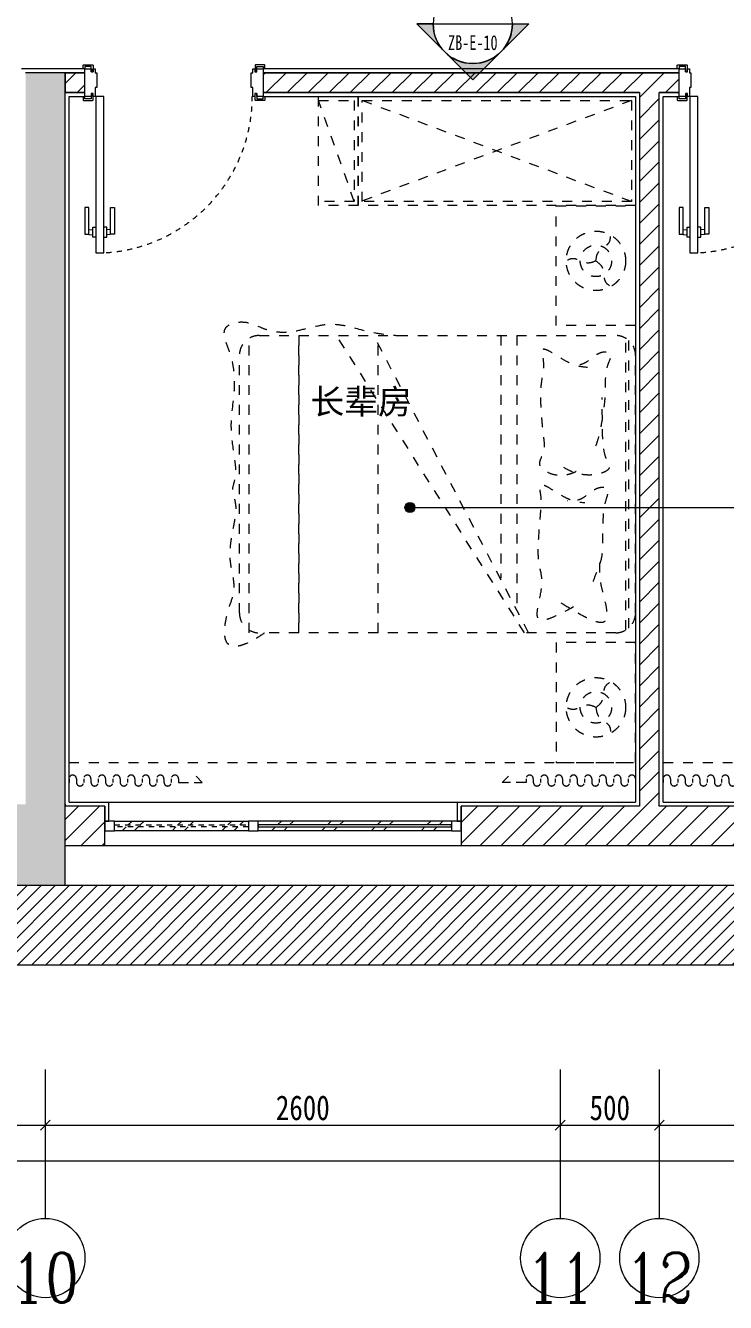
# Model space of a CAD drawing. Header units: millimetres. Extents: x 2160 to 29548, y 1196 to 18324.
# Drawn here: x 19934 to 23468, y 1196 to 7638 of the extents above; entities that cross this region are included whole.
import ezdxf

# ---------------------------------------------------------------- set-up
doc = ezdxf.new("R2010")
doc.units = ezdxf.units.MM
doc.linetypes.add('JZ-I-活动家具', pattern=[100, 50, -50])
doc.linetypes.add('JZ-I-虚线', pattern=[52.92, 26.46, -26.46])
for name, color, linetype, lineweight, true_color in [('A-ANNO-DIMS-1', 7, 'Continuous', 13, 0x008000), ('A-DETL-3', 7, 'Continuous', 18, 0x848400), ('A-DETL-GENF-4', 7, 'Continuous', 5, 0x1e1e1e), ('A-DETL-GENF-5', 9, 'Continuous', 5, 0x808080), ('A-DETL-GENF-6', 9, 'JZ-I-活动家具', 5, 0x808080), ('A-DOOR', 30, 'Continuous', 9, 0xff7f00), ('A-DOOR-2', 9, 'JZ-I-虚线', 5, 0x808080), ('A-DOOR-FRAM', 30, 'Continuous', 9, 0xff7f00), ('A-GENM-2', 7, 'Continuous', 9, 0xff8080), ('A-GLAZ', 4, 'Continuous', 18, 0x00ffff), ('A-GLAZ-1', 4, 'JZ-I-虚线', 9, 0x00ffff), ('A-GLAZ-CURT', 7, 'Continuous', 9, 0x00c8c8), ('A-GLAZ-CWMG', 7, 'Continuous', 9, 0x00c8c8), ('A-新建墙体', 7, 'Continuous', 18, 0x848400), ('A-新建墙体-1', 9, 'Continuous', 18, 0x808080), ('A-新建墙体-2', 9, 'Continuous', 5, 0x808080), ('A-新建墙体-3', 7, 'Continuous', 9, 0xff8080), ('G-ANNO-SYMB-1', 7, 'Continuous', 5, 0x008000), ('G-ANNO-SYMB-2', 7, 'Continuous', 5, 0xc0c0c0), ('G-ANNO-TEXT-1', 7, 'Continuous', 5, 0x008000), ('S-GRID-1', 7, 'Continuous', 13, 0xc0c0c0), ('S-GRID-IDEN', 7, 'Continuous', 5, 0xc0c0c0), ('S-GRID-IDEN-1', 7, 'Continuous', 5, 0x008000)]:
    doc.layers.add(name, color=color, linetype=linetype, lineweight=lineweight, true_color=true_color)
doc.layers.add('A-GLAZ-CWMG-1', color=7, linetype='Continuous', lineweight=5)
doc.styles.add('Complex', font='complex_.ttf', dxfattribs={"width": 0.8, "height": 250})
doc.styles.add('华文细黑', font='', dxfattribs={"width": 0.7, "height": 75})
doc.styles.add('宋体', font='', dxfattribs={"width": 0.8, "height": 125})
doc.styles.add('宋体_1', font='', dxfattribs={"height": 125})
doc.styles.get('华文细黑').set_extended_font_data('STXihei')
doc.styles.get('宋体').set_extended_font_data('SimSun')
doc.styles.get('宋体_1').set_extended_font_data('SimSun')
doc.dimstyles.new('轴网尺寸标注', dxfattribs={"dimscale": 304.8, "dimtxt": 157.261586, "dimasz": 0.164042, "dimexe": 0.164042, "dimexo": 0.0625, "dimgap": 0.082021, "dimtad": 1, "dimdec": 0, "dimzin": 0, "dimdsep": 46, "dimtxsty": '宋体', "dimblk1": 'OBLIQUE', "dimblk2": 'OBLIQUE', "dimsah": 1, "dimcen": 0.09, "dimdle": 0.164042, "dimazin": 0, "dimtfac": 1, "dimtdec": 4, "dimtix": 1, "dimtmove": 0, "dimatfit": 3, "dimfxl": 0.984252, "dimfxlon": 1, "dimtvp": 1, "dimtolj": 1, "dimtzin": 0, "dimlwd": 13, "dimlwe": 13, "dimarcsym": 2})
pattern_1 = [(45, (11833.81, 0), (-53.033, 53.033), [])]
pattern_2 = [(45, (0, 0), (-125.7236, 125.7236), []), (45, (0, 190.5), (-125.7236, 125.7236), [])]

# ---------------------------------------------------------------- blocks, each defined once
blk = doc.blocks.new('系统嵌板 - JZ-A-窗-14101761-02平面布置及立面索引')
at = {"layer": 'A-GLAZ-CURT'}
for p, q in [((487.5, 5), (-487.5, 5)), ((-487.5, 5), (-487.5, -5)), ((487.5, -5), (487.5, 5)), ((-487.5, -5), (487.5, -5))]:
    blk.add_line(p, q, dxfattribs=at)
blk = doc.blocks.new('窗嵌板_单扇平开无框铝窗 - 窗嵌板_单扇平开无框铝窗-14118589-02平面布置及立面索引')
at = {"layer": 'A-GLAZ-1'}
for p, q in [((-337.5, -5), (-337.5, 5)), ((-337.5, 5), (337.5, 5)), ((337.5, 5), (337.5, -5)), ((337.5, -5), (-337.5, -5))]:
    blk.add_line(p, q, dxfattribs=at)
blk = doc.blocks.new('矩形竖梃 - 矩形竖梃-14101746-02平面布置及立面索引')
at = {"layer": 'A-GLAZ-CWMG'}
for p, q in [((0, 25), (-50, 25)), ((-50, 25), (-50, 5)), ((0, -25), (0, 25)), ((-50, -5), (-50, -25)), ((-50, -25), (0, -25))]:
    blk.add_line(p, q, dxfattribs=at)
blk = doc.blocks.new('矩形竖梃 - 矩形竖梃-V9-02平面布置及立面索引')
at = {"layer": 'A-GLAZ-CWMG-1'}
h = blk.add_hatch(dxfattribs=at)
h.set_pattern_fill('FP_3', color=256, style=0, pattern_type=2)
h.set_pattern_definition(pattern_2)
h.paths.add_polyline_path([(8550.1, 3575), (9225.1, 3575), (9225.1, 3595), (8550.1, 3595)], flags=0)
h.paths.add_polyline_path([(9225.1, 3605), (9225.1, 3625), (8550.1, 3625), (8550.1, 3605)], flags=0)
at = {"layer": 'A-GLAZ-CWMG'}
for p, q in [((8550.1, 3625), (9225.1, 3625)), ((9225.1, 3575), (8550.1, 3575))]:
    blk.add_line(p, q, dxfattribs=at)
blk = doc.blocks.new('矩形竖梃 - 矩形竖梃-V10-02平面布置及立面索引')
at = {"layer": 'A-GLAZ-CWMG-1'}
h = blk.add_hatch(dxfattribs=at)
h.set_pattern_fill('FP_3', color=256, style=0, pattern_type=2)
h.set_pattern_definition(pattern_2)
h.paths.add_polyline_path([(9275.1, 3575), (10250.1, 3575), (10250.1, 3595), (9275.1, 3595)], flags=0)
h.paths.add_polyline_path([(10250.1, 3605), (10250.1, 3625), (9275.1, 3625), (9275.1, 3605)], flags=0)
at = {"layer": 'A-GLAZ-CWMG'}
for p, q in [((10250.1, 3625), (9275.1, 3625)), ((10250.1, 3575), (9275.1, 3575))]:
    blk.add_line(p, q, dxfattribs=at)
blk = doc.blocks.new('矩形竖梃 - 矩形竖梃-14101748-02平面布置及立面索引')
at = {"layer": 'A-GLAZ-CWMG'}
for p, q in [((-50, 25), (0, 25)), ((-50, -25), (-50, 25)), ((0, 25), (0, -25)), ((0, -25), (-50, -25))]:
    blk.add_line(p, q, dxfattribs=at)
blk = doc.blocks.new('矩形竖梃 - 矩形竖梃-V8-02平面布置及立面索引')
at = {"layer": 'A-GLAZ-CWMG'}
for p, q in [((-25, 25), (25, 25)), ((-25, 5), (-25, 25)), ((25, 25), (25, -25)), ((-25, -25), (-25, -5)), ((25, -25), (-25, -25))]:
    blk.add_line(p, q, dxfattribs=at)
blk = doc.blocks.new('I-W-门套 - 标准-14624187-02平面布置及立面索引')
at = {"layer": 'A-DOOR'}
for p, q in [((-430.6, 18), (-428.6, 20)), ((-430.6, 0), (-430.6, 18)), ((-428.6, 20), (-382.6, 20)), ((-421.6, 11), (-421.6, 0)), ((-389.6, 11), (-421.6, 11)), ((-389.6, -15), (-389.6, 11)), ((-382.6, 20), (-380.6, 18)), ((-380.6, 18), (-380.6, -15)), ((-380.6, -15), (-389.6, -15))]:
    blk.add_line(p, q, dxfattribs=at)
blk = doc.blocks.new('I-W-门套 - 标准-14156091-02平面布置及立面索引')
at = {"layer": 'A-DOOR'}
for p, q in [((-430.6, 18), (-428.6, 20)), ((-430.6, 0), (-430.6, 18)), ((-428.6, 20), (-382.6, 20)), ((-421.6, 11), (-421.6, 0)), ((-389.6, 11), (-421.6, 11)), ((-389.6, -15), (-389.6, 11)), ((-382.6, 20), (-380.6, 18)), ((-380.6, 18), (-380.6, -15)), ((-380.6, -15), (-389.6, -15))]:
    blk.add_line(p, q, dxfattribs=at)
blk = doc.blocks.new('I-W-门套 - 标准-14624188-02平面布置及立面索引')
at = {"layer": 'A-DOOR'}
for p, q in [((-430.6, 0), (-430.6, -18)), ((-421.6, -11), (-421.6, 0)), ((-380.6, 15), (-389.6, 15)), ((-389.6, 15), (-389.6, -11)), ((-380.6, -18), (-380.6, 15)), ((-430.6, -18), (-428.6, -20)), ((-428.6, -20), (-382.6, -20)), ((-389.6, -11), (-421.6, -11)), ((-382.6, -20), (-380.6, -18))]:
    blk.add_line(p, q, dxfattribs=at)
blk = doc.blocks.new('I-W-门套 - 标准-14156092-02平面布置及立面索引')
at = {"layer": 'A-DOOR'}
for p, q in [((-430.6, 0), (-430.6, -18)), ((-421.6, -11), (-421.6, 0)), ((-380.6, 15), (-389.6, 15)), ((-389.6, 15), (-389.6, -11)), ((-380.6, -18), (-380.6, 15)), ((-430.6, -18), (-428.6, -20)), ((-428.6, -20), (-382.6, -20)), ((-389.6, -11), (-421.6, -11)), ((-382.6, -20), (-380.6, -18))]:
    blk.add_line(p, q, dxfattribs=at)
blk = doc.blocks.new('I-X-通用门板平面二维详图 - 标准-14156865-02平面布置及立面索引')
at = {"layer": 'A-DOOR'}
for p, q in [((395, 790), (355, 790)), ((355, 790), (355, 1)), ((395, 1), (395, 790)), ((355, 710), (340.1, 710)), ((340.1, 710), (340.1, 660)), ((395, 710), (409.9, 710)), ((409.9, 710), (409.9, 660)), ((300, 695.4), (320.1, 695.4)), ((300, 560.9), (300, 695.4)), ((320.1, 697.4), (340.1, 698.8)), ((320.1, 695.4), (320.1, 697.4)), ((320.1, 695.4), (320.1, 560.9)), ((320.1, 673.4), (340.1, 672)), ((340.1, 660), (355, 660)), ((409.9, 660), (395, 660)), ((429.9, 697.4), (409.9, 698.8)), ((429.9, 673.4), (409.9, 672)), ((429.9, 695.4), (429.9, 697.4)), ((450, 695.4), (429.9, 695.4)), ((429.9, 695.4), (429.9, 560.9)), ((450, 560.9), (450, 695.4)), ((320.1, 560.9), (300, 560.9)), ((429.9, 560.9), (450, 560.9)), ((355, 1), (395, 1))]:
    blk.add_line(p, q, dxfattribs=at)
at = {"layer": 'A-DOOR-2'}
blk.add_arc((395, 0), 790, 90, 180, dxfattribs=at)
blk = doc.blocks.new('I-W-门框 - 标准-14208004-02平面布置及立面索引')
at = {"layer": 'A-DOOR-FRAM'}
for p, q in [((-650, 0), (-617.5, 0)), ((-617.5, 0), (-617.5, -15)), ((-608, 0), (-598, 0)), ((-608, -15), (-608, 0)), ((-598, 0), (-598, -20)), ((198, 0), (208, 0)), ((198, -20), (198, 0)), ((208, 0), (208, -15)), ((217.5, 0), (250, 0)), ((217.5, -15), (217.5, 0)), ((-617.5, -15), (-608, -15)), ((-598, -20), (-590, -20)), ((-590, -20), (-590, -95)), ((190, -20), (198, -20)), ((190, -95), (190, -20)), ((208, -15), (217.5, -15)), ((-617.5, -124), (-617.5, -140)), ((-608, -124), (-617.5, -124)), ((-608, -140), (-608, -124)), ((-598, -95), (-598, -140)), ((-590, -95), (-598, -95)), ((198, -95), (190, -95)), ((198, -140), (198, -95)), ((208, -124), (208, -140)), ((217.5, -124), (208, -124)), ((217.5, -140), (217.5, -124)), ((-617.5, -140), (-650, -140)), ((-598, -140), (-608, -140)), ((208, -140), (198, -140)), ((250, -140), (217.5, -140))]:
    blk.add_line(p, q, dxfattribs=at)
blk = doc.blocks.new('JZ-I-柜体2D - JZ-I-柜体550x1400-14189027-02平面布置及立面索引')
at = {"layer": 'A-DETL-GENF-6'}
for p, q in [((0, 0), (0, 1400)), ((0, 1400), (550, 1400)), ((20, 1380), (530, 1380)), ((20, 20), (20, 1380)), ((20, 1380), (530, 10.1)), ((530, 1380), (20, 20)), ((530, 1380), (530, 20)), ((550, 1400), (550, 0)), ((550, 0), (0, 0)), ((530, 20), (20, 20))]:
    blk.add_line(p, q, dxfattribs=at)
blk = doc.blocks.new('JZ-I-开放柜2D - JZ-I-开放柜2D-14189797-02平面布置及立面索引')
at = {"layer": 'A-DETL-GENF-6'}
for p, q in [((0, 0), (0, 550)), ((0, 550), (200, 550)), ((20, 530), (200, 530)), ((20, 20), (20, 530)), ((20, 530), (200, 20)), ((200, 550), (200, 0)), ((200, 0), (0, 0)), ((200, 20), (20, 20))]:
    blk.add_line(p, q, dxfattribs=at)
blk = doc.blocks.new('JZ-I-1500床2D - JZ-I-1500床2D-14192078-02平面布置及立面索引')
at = {"layer": 'A-DETL-GENF-6'}
for p, q in [((0, 1404.5), (0, 799.5)), ((400, 1404.5), (0, 1404.5)), ((400, 799.5), (400, 1404.5)), ((0, 799.5), (400, 799.5)), ((34.6, 725.7), (34.6, -725.7)), ((49.6, 736.4), (49.6, -736.4)), ((100, 750), (1900, 750)), ((540, 750), (1321.6, -750)), ((560, 750), (1510.2, -750)), ((1300, 750), (1300, -750)), ((1700, 750), (1700, -750)), ((1700, -750), (1700, 750)), ((1950, 750), (1950, -750)), ((0, 650), (0, -650)), ((2000, 650), (2000, -650)), ((600, -750), (600, 632.1)), ((680, -750), (680, 474.9)), ((1900, -750), (100, -750)), ((0, -800.1), (400, -800.1)), ((0, -1405.1), (0, -800.1)), ((400, -800.1), (400, -1405.1)), ((400, -1405.1), (0, -1405.1))]:
    blk.add_line(p, q, dxfattribs=at)
for centre, radius in [((200, 1126), 150), ((200, 1126), 79.4), ((200, -1126.6), 150), ((200, -1126.6), 79.4)]:
    blk.add_circle(centre, radius, dxfattribs=at)
for centre, start, end in [((100, 650), 90, 180), ((1900, 650), 360, 90), ((100, -650), 180, 270), ((1900, -650), 270, 360)]:
    blk.add_arc(centre, 100, start, end, dxfattribs=at)
for points, knots in [([(200, 1126), (198.3, 1139.7), (194.8, 1168), (162.5, 1194), (128.2, 1216.7), (126.1, 1242.7), (125, 1255.9)], [0, 0, 0, 0, 39.705882, 82.444736, 118.936641, 156.461162, 156.461162, 156.461162, 156.461162]), ([(200, 1126), (189, 1117.7), (166.2, 1100.5), (159.9, 1059.6), (157.4, 1018.5), (135.9, 1003.6), (125, 996.1)], [0, 0, 0, 0, 39.705882, 82.444736, 118.936641, 156.461162, 156.461162, 156.461162, 156.461162]), ([(200, 1126), (212.7, 1120.7), (239, 1109.5), (277.6, 1124.5), (314.4, 1142.8), (338, 1131.7), (350, 1126)], [0, 0, 0, 0, 39.705882, 82.444736, 118.936641, 156.461162, 156.461162, 156.461162, 156.461162]), ([(1873, 750), (1971.4, 820.1), (2089, 849), (2067.2, 639.1), (2008.2, 531.5), (2073.3, 340.8), (1991, 121.6), (2049.7, 27.5), (1999.5, -50.2), (2073.3, -333.7), (1983, -551.2), (2108.7, -798), (1966.1, -829.4), (1764.2, -716.6), (1598.9, -841.2), (1374.2, -773.8), (1267.6, -753.2), (1192.8, -750)], [0, 0, 0, 0, 140.356688, 240.855445, 374.272085, 514.628774, 800.960617, 1037.309606, 1234.977718, 1501.883052, 1872.056655, 1990.732643, 2052.345442, 2125.407537, 2467.000811, 2608.004871, 2786.638856, 2786.638856, 2786.638856, 2786.638856]), ([(376.4, 598), (269.6, 663.7), (111.7, 760.9), (155.9, 578.7), (179.2, 491.2), (180.3, 434.2), (181, 396.4)], [0, 0, 0, 0, 257.192142, 380.388355, 440.188761, 557.045341, 557.045341, 557.045341, 557.045341]), ([(312.5, 619), (392.1, 661.8), (546.3, 744.8), (460.6, 530.1), (480.2, 430.4), (497.9, 352.5), (475.6, 121), (474.8, 58.7), (499.2, -34.8), (355.2, 83.4), (285, 90.2), (256.1, 93)], [0, 0, 0, 0, 197.98522, 383.798459, 461.536852, 537.063609, 629.138715, 719.341985, 744.183766, 895.041347, 1000.692483, 1000.692483, 1000.692483, 1000.692483]), ([(213, 490.4), (205.8, 469.5), (192.1, 430.1), (153, 346.1), (177.8, 118.8), (122.8, 21.1), (209.9, 9.1), (255.8, 84.3), (321.9, 84.5), (343.4, 84.6)], [0, 0, 0, 0, 70.314327, 132.712823, 281.06886, 345.030234, 373.143701, 508.899423, 574.349148, 574.349148, 574.349148, 574.349148]), ([(363.4, -85.2), (256.6, -19.5), (98.7, -72.2), (142.9, -104.5), (166.2, -192), (167.3, -249), (168.1, -436.7)], [0, 0, 0, 0, 257.192142, 380.388355, 440.188761, 557.045341, 557.045341, 557.045341, 557.045341]), ([(299.5, -64.2), (379.1, -21.4), (533.3, -88.3), (447.6, -153.1), (467.2, -252.7), (484.9, -480.6), (462.6, -562.1), (461.8, -624.5), (486.2, -718), (342.2, -599.7), (272, -592.9), (243.1, -590.1)], [0, 0, 0, 0, 197.98522, 383.798459, 461.536852, 537.063609, 629.138715, 719.341985, 744.183766, 895.041347, 1000.692483, 1000.692483, 1000.692483, 1000.692483]), ([(200, -192.8), (192.8, -213.7), (179.1, -253.1), (140, -487.1), (164.8, -564.3), (109.8, -662.1), (196.9, -674.1), (242.8, -598.8), (308.9, -598.7), (330.4, -598.6)], [0, 0, 0, 0, 70.314327, 132.712823, 281.06886, 345.030234, 373.143701, 508.899423, 574.349148, 574.349148, 574.349148, 574.349148]), ([(200, -1126.6), (189, -1118.3), (166.2, -1101), (159.9, -1060.2), (157.4, -1019.1), (135.9, -1004.2), (125, -996.7)], [0, 0, 0, 0, 39.705882, 82.444736, 118.936641, 156.461162, 156.461162, 156.461162, 156.461162]), ([(200, -1126.6), (198.3, -1140.2), (194.8, -1168.6), (162.5, -1194.5), (128.2, -1217.3), (126.1, -1243.3), (125, -1256.5)], [0, 0, 0, 0, 39.705882, 82.444736, 118.936641, 156.461162, 156.461162, 156.461162, 156.461162]), ([(200, -1126.6), (212.7, -1121.2), (239, -1110.1), (277.6, -1125.1), (314.4, -1143.4), (338, -1132.3), (350, -1126.6)], [0, 0, 0, 0, 39.705882, 82.444736, 118.936641, 156.461162, 156.461162, 156.461162, 156.461162])]:
    blk.add_open_spline(points, degree=3, knots=knots, dxfattribs=at)
blk = doc.blocks.new('JZ-I-窗帘2D - JZ-I-窗帘2D-14254788-02平面布置及立面索引')
at = {"layer": 'A-DETL-GENF-6'}
for p, q in [((-1480, 100), (1480, 100)), ((-1480, 18.4), (-1480, 0)), ((-1443.1, 18.4), (-1443.1, 0)), ((-1406.3, 18.4), (-1406.3, 0)), ((-1369.4, 18.4), (-1369.4, 0)), ((-1332.5, 18.4), (-1332.5, 0)), ((-1295.7, 18.4), (-1295.7, 0)), ((-1258.8, 18.4), (-1258.8, 0)), ((-1222, 18.4), (-1222, 0)), ((-1185.1, 18.4), (-1185.1, 0)), ((-1148.2, 18.4), (-1148.2, 0)), ((-1111.4, 18.4), (-1111.4, 0)), ((-1074.5, 18.4), (-1074.5, 0)), ((-1037.6, 18.4), (-1037.6, 0)), ((-1000.8, 18.4), (-1000.8, 0)), ((-963.9, 18.4), (-963.9, 0)), ((-927, 18.4), (-927, 0)), ((-927, 0), (-848.9, 0)), ((-848.9, 0), (-807.4, 0)), ((-807.4, 0), (-839.2, 31.8)), ((807.4, 0), (839.2, 31.8)), ((927, 18.4), (927, 0)), ((963.9, 18.4), (963.9, 0)), ((1000.8, 18.4), (1000.8, 0)), ((1037.6, 18.4), (1037.6, 0)), ((1074.5, 18.4), (1074.5, 0)), ((1111.4, 18.4), (1111.4, 0)), ((1148.2, 18.4), (1148.2, 0)), ((1185.1, 18.4), (1185.1, 0)), ((1222, 18.4), (1222, 0)), ((1258.8, 18.4), (1258.8, 0)), ((1295.7, 18.4), (1295.7, 0)), ((1332.5, 18.4), (1332.5, 0)), ((1369.4, 18.4), (1369.4, 0)), ((1406.3, 18.4), (1406.3, 0)), ((1443.1, 18.4), (1443.1, 0)), ((1480, 18.4), (1480, 0)), ((848.9, 0), (807.4, 0)), ((927, 0), (848.9, 0))]:
    blk.add_line(p, q, dxfattribs=at)
for centre, start, end in [((-1461.6, 18.4), 0, 180), ((-1387.8, 18.4), 0, 180), ((-1314.1, 18.4), 0, 180), ((-1240.4, 18.4), 0, 180), ((-1166.7, 18.4), 360, 180), ((-1092.9, 18.4), 360, 180), ((-1019.2, 18.4), 0, 180), ((-945.5, 18.4), 0, 180), ((945.5, 18.4), 0, 180), ((1019.2, 18.4), 0, 180), ((1092.9, 18.4), 0, 180), ((1166.7, 18.4), 0, 180), ((1240.4, 18.4), 0, 180), ((1314.1, 18.4), 0, 180), ((1387.8, 18.4), 0, 180), ((1461.6, 18.4), 0, 180), ((-1424.7, 0), 180, 0), ((-1351, 0), 180, 0), ((-1277.2, 0), 180, 0), ((-1203.5, 0), 180, 0), ((-1129.8, 0), 180, 0), ((-1056.1, 0), 180, 0), ((-982.3, 0), 180, 0), ((982.3, 0), 180, 360), ((1056.1, 0), 180, 0), ((1129.8, 0), 180, 0), ((1203.5, 0), 180, 0), ((1277.2, 0), 180, 360), ((1351, 0), 180, 360), ((1424.7, 0), 180, 360)]:
    blk.add_arc(centre, 18.4, start, end, dxfattribs=at)
blk = doc.blocks.new('JZ-I-窗帘2D - JZ-I-窗帘2D-14254954-02平面布置及立面索引')
at = {"layer": 'A-DETL-GENF-6'}
for p, q in [((-1430, 100), (1430, 100)), ((-1430, 18.4), (-1430, 0)), ((-1393.1, 18.4), (-1393.1, 0)), ((-1356.3, 18.4), (-1356.3, 0)), ((-1319.4, 18.4), (-1319.4, 0)), ((-1282.5, 18.4), (-1282.5, 0)), ((-1245.7, 18.4), (-1245.7, 0)), ((-1208.8, 18.4), (-1208.8, 0)), ((-1172, 18.4), (-1172, 0)), ((-1135.1, 18.4), (-1135.1, 0)), ((-1098.2, 18.4), (-1098.2, 0)), ((-1061.4, 18.4), (-1061.4, 0)), ((-1024.5, 18.4), (-1024.5, 0)), ((-987.6, 18.4), (-987.6, 0)), ((-950.8, 18.4), (-950.8, 0)), ((-913.9, 18.4), (-913.9, 0)), ((-877, 18.4), (-877, 0)), ((-877, 0), (-798.9, 0)), ((-798.9, 0), (-757.4, 0)), ((-757.4, 0), (-789.2, 31.8)), ((757.4, 0), (789.2, 31.8)), ((877, 18.4), (877, 0)), ((913.9, 18.4), (913.9, 0)), ((950.8, 18.4), (950.8, 0)), ((987.6, 18.4), (987.6, 0)), ((1024.5, 18.4), (1024.5, 0)), ((1061.4, 18.4), (1061.4, 0)), ((1098.2, 18.4), (1098.2, 0)), ((1135.1, 18.4), (1135.1, 0)), ((1172, 18.4), (1172, 0)), ((1208.8, 18.4), (1208.8, 0)), ((1245.7, 18.4), (1245.7, 0)), ((1282.5, 18.4), (1282.5, 0)), ((1319.4, 18.4), (1319.4, 0)), ((1356.3, 18.4), (1356.3, 0)), ((1393.1, 18.4), (1393.1, 0)), ((1430, 18.4), (1430, 0)), ((798.9, 0), (757.4, 0)), ((877, 0), (798.9, 0))]:
    blk.add_line(p, q, dxfattribs=at)
for centre, start, end in [((-1411.6, 18.4), 0, 180), ((-1337.8, 18.4), 0, 180), ((-1264.1, 18.4), 0, 180), ((-1190.4, 18.4), 360, 180), ((-1116.7, 18.4), 360, 180), ((-1042.9, 18.4), 360, 180), ((-969.2, 18.4), 0, 180), ((-895.5, 18.4), 0, 180), ((895.5, 18.4), 0, 180), ((969.2, 18.4), 0, 180), ((1042.9, 18.4), 0, 180), ((1116.7, 18.4), 0, 180), ((1190.4, 18.4), 0, 180), ((1264.1, 18.4), 0, 180), ((1337.8, 18.4), 0, 180), ((1411.6, 18.4), 0, 180), ((-1374.7, 0), 180, 0), ((-1301, 0), 180, 0), ((-1227.2, 0), 180, 0), ((-1153.5, 0), 180, 0), ((-1079.8, 0), 180, 0), ((-1006.1, 0), 180, 0), ((-932.3, 0), 180, 0), ((932.3, 0), 180, 360), ((1006.1, 0), 180, 0), ((1079.8, 0), 180, 360), ((1153.5, 0), 180, 0), ((1227.2, 0), 180, 360), ((1301, 0), 180, 360), ((1374.7, 0), 180, 360)]:
    blk.add_arc(centre, 18.4, start, end, dxfattribs=at)
blk = doc.blocks.new('轴网 - LH-A-单圈轴号-6094658-02平面布置及立面索引')
at = {"layer": 'S-GRID-IDEN'}
blk.add_circle((0, 0), 4, dxfattribs=at)
blk = doc.blocks.new('_Oblique')
at = {"color": 0, "linetype": 'ByBlock', "lineweight": -2}
blk.add_line((-0.5, -0.5), (0.5, 0.5), dxfattribs=at)
blk = doc.blocks.new('DIMBLOCK8-02平面布置及立面索引')
at = {"layer": 'A-ANNO-DIMS-1', "color": 0, "lineweight": 13, "transparency": 16777216}
for p, q in [((13833.8, 2370.9), (13833.8, 2039.9)), ((20033.8, 2370.9), (20033.8, 2039.9)), ((13783.8, 2089.9), (20083.8, 2089.9))]:
    blk.add_line(p, q, dxfattribs=at)
at = {"layer": 'Defpoints', "color": 0, "transparency": 16777216}
for p in [(13833.8, 2389.9), (20033.8, 2389.9), (20033.8, 2089.9)]:
    blk.add_point(p, dxfattribs=at)
at = {"layer": 'A-ANNO-DIMS-1', "color": 0, "lineweight": 13, "transparency": 16777216, "xscale": 50, "yscale": 50, "zscale": 50, "rotation": 180}
blk.add_blockref('_Oblique', (13833.8, 2089.9), dxfattribs=at)
at = {"layer": 'A-ANNO-DIMS-1', "color": 0, "lineweight": 13, "transparency": 16777216, "xscale": 50, "yscale": 50, "zscale": 50}
blk.add_blockref('_Oblique', (20033.8, 2089.9), dxfattribs=at)
at = {"layer": 'A-ANNO-DIMS-1', "color": 0, "transparency": 16777216, "insert": (16933.8, 2177.4), "char_height": 125, "attachment_point": 5, "style": '宋体'}
blk.add_mtext('\\A1;6200', dxfattribs=at)
blk = doc.blocks.new('DIMBLOCK9-02平面布置及立面索引')
at = {"layer": 'A-ANNO-DIMS-1', "color": 0, "lineweight": 13, "transparency": 16777216}
for p, q in [((20033.8, 2370.9), (20033.8, 2039.9)), ((22633.8, 2370.9), (22633.8, 2039.9)), ((19983.8, 2089.9), (22683.8, 2089.9))]:
    blk.add_line(p, q, dxfattribs=at)
at = {"layer": 'Defpoints', "color": 0, "transparency": 16777216}
for p in [(20033.8, 2389.9), (22633.8, 2389.9), (22633.8, 2089.9)]:
    blk.add_point(p, dxfattribs=at)
at = {"layer": 'A-ANNO-DIMS-1', "color": 0, "lineweight": 13, "transparency": 16777216, "xscale": 50, "yscale": 50, "zscale": 50, "rotation": 180}
blk.add_blockref('_Oblique', (20033.8, 2089.9), dxfattribs=at)
at = {"layer": 'A-ANNO-DIMS-1', "color": 0, "lineweight": 13, "transparency": 16777216, "xscale": 50, "yscale": 50, "zscale": 50}
blk.add_blockref('_Oblique', (22633.8, 2089.9), dxfattribs=at)
at = {"layer": 'A-ANNO-DIMS-1', "color": 0, "transparency": 16777216, "insert": (21333.8, 2177.4), "char_height": 125, "attachment_point": 5, "style": '宋体'}
blk.add_mtext('\\A1;2600', dxfattribs=at)
blk = doc.blocks.new('DIMBLOCK10-02平面布置及立面索引')
at = {"layer": 'A-ANNO-DIMS-1', "color": 0, "lineweight": 13, "transparency": 16777216}
for p, q in [((22633.8, 2370.9), (22633.8, 2039.9)), ((23133.8, 2370.9), (23133.8, 2039.9)), ((22583.8, 2089.9), (23183.8, 2089.9))]:
    blk.add_line(p, q, dxfattribs=at)
at = {"layer": 'Defpoints', "color": 0, "transparency": 16777216}
for p in [(22633.8, 2389.9), (23133.8, 2389.9), (23133.8, 2089.9)]:
    blk.add_point(p, dxfattribs=at)
at = {"layer": 'A-ANNO-DIMS-1', "color": 0, "lineweight": 13, "transparency": 16777216, "xscale": 50, "yscale": 50, "zscale": 50, "rotation": 180}
blk.add_blockref('_Oblique', (22633.8, 2089.9), dxfattribs=at)
at = {"layer": 'A-ANNO-DIMS-1', "color": 0, "lineweight": 13, "transparency": 16777216, "xscale": 50, "yscale": 50, "zscale": 50}
blk.add_blockref('_Oblique', (23133.8, 2089.9), dxfattribs=at)
at = {"layer": 'A-ANNO-DIMS-1', "color": 0, "transparency": 16777216, "insert": (22883.8, 2177.4), "char_height": 125, "attachment_point": 5, "style": '宋体'}
blk.add_mtext('\\A1;500', dxfattribs=at)
blk = doc.blocks.new('DIMBLOCK11-02平面布置及立面索引')
at = {"layer": 'A-ANNO-DIMS-1', "color": 0, "lineweight": 13, "transparency": 16777216}
for p, q in [((23133.8, 2370.9), (23133.8, 2039.9)), ((26233.8, 2370.9), (26233.8, 2039.9)), ((23083.8, 2089.9), (26283.8, 2089.9))]:
    blk.add_line(p, q, dxfattribs=at)
at = {"layer": 'Defpoints', "color": 0, "transparency": 16777216}
for p in [(23133.8, 2389.9), (26233.8, 2389.9), (26233.8, 2089.9)]:
    blk.add_point(p, dxfattribs=at)
at = {"layer": 'A-ANNO-DIMS-1', "color": 0, "lineweight": 13, "transparency": 16777216, "xscale": 50, "yscale": 50, "zscale": 50, "rotation": 180}
blk.add_blockref('_Oblique', (23133.8, 2089.9), dxfattribs=at)
at = {"layer": 'A-ANNO-DIMS-1', "color": 0, "lineweight": 13, "transparency": 16777216, "xscale": 50, "yscale": 50, "zscale": 50}
blk.add_blockref('_Oblique', (26233.8, 2089.9), dxfattribs=at)
at = {"layer": 'A-ANNO-DIMS-1', "color": 0, "transparency": 16777216, "insert": (24683.8, 2177.4), "char_height": 125, "attachment_point": 5, "style": '宋体'}
blk.add_mtext('\\A1;3100', dxfattribs=at)
blk = doc.blocks.new('DIMBLOCK12-02平面布置及立面索引')
at = {"layer": 'A-ANNO-DIMS-1', "color": 0, "lineweight": 13, "transparency": 16777216}
for p, q in [((10733.8, 2190.9), (10733.8, 1859.9)), ((26233.8, 2190.9), (26233.8, 1859.9)), ((10683.8, 1909.9), (26283.8, 1909.9))]:
    blk.add_line(p, q, dxfattribs=at)
at = {"layer": 'Defpoints', "color": 0, "transparency": 16777216}
for p in [(10733.8, 2209.9), (26233.8, 2209.9), (26233.8, 1909.9)]:
    blk.add_point(p, dxfattribs=at)
at = {"layer": 'A-ANNO-DIMS-1', "color": 0, "lineweight": 13, "transparency": 16777216, "xscale": 50, "yscale": 50, "zscale": 50, "rotation": 180}
blk.add_blockref('_Oblique', (10733.8, 1909.9), dxfattribs=at)
at = {"layer": 'A-ANNO-DIMS-1', "color": 0, "lineweight": 13, "transparency": 16777216, "xscale": 50, "yscale": 50, "zscale": 50}
blk.add_blockref('_Oblique', (26233.8, 1909.9), dxfattribs=at)
at = {"layer": 'A-ANNO-DIMS-1', "color": 0, "transparency": 16777216, "insert": (18483.8, 1997.4), "char_height": 125, "attachment_point": 5, "style": '宋体'}
blk.add_mtext('\\A1;15500', dxfattribs=at)
blk = doc.blocks.new('立面 - 立面标记符号-319155-02平面布置及立面索引')
at = {"layer": 'G-ANNO-SYMB-2'}
h = blk.add_hatch(color=256, dxfattribs=at)
edge = h.paths.add_edge_path(flags=0)
edge.add_line((-2.83, 8.49), (0, 11.31))
edge.add_line((0, 11.31), (2.83, 8.49))
edge.add_arc((0, 5.66), 4, 45, 135)
h = blk.add_hatch(color=256, dxfattribs=at)
edge = h.paths.add_edge_path(flags=0)
edge.add_line((5.66, 5.66), (4, 5.66))
edge.add_arc((0, 5.66), 4, 0, 45)
edge.add_line((2.83, 8.49), (5.66, 5.66))
edge = h.paths.add_edge_path(flags=0)
edge.add_line((-5.66, 5.66), (-2.83, 8.49))
edge.add_arc((0, 5.66), 4, 135, 180)
edge.add_line((-4, 5.66), (-5.66, 5.66))
at = {"layer": 'G-ANNO-SYMB-1'}
for p, q in [((0, 11.31), (-5.66, 5.66)), ((0, 11.31), (-2.83, 8.49)), ((0, 11.31), (5.66, 5.66)), ((2.83, 8.49), (0, 11.31)), ((-2.83, 8.49), (-5.66, 5.66)), ((5.66, 5.66), (2.83, 8.49)), ((-4, 5.66), (-5.66, 5.66)), ((-5.66, 5.66), (-4, 5.66)), ((-4, 5.66), (4, 5.66)), ((4, 5.66), (5.66, 5.66)), ((4, 5.66), (5.66, 5.66))]:
    blk.add_line(p, q, dxfattribs=at)
blk.add_circle((0, 5.66), 4, dxfattribs=at)
for start, end in [(45, 135), (135, 180), (0, 45)]:
    blk.add_arc((0, 5.66), 4, start, end, dxfattribs=at)

msp = doc.modelspace()

# ---------------------------------------------------------------- hatches: boundary and pattern name
at = {"layer": 'A-DETL-GENF-4'}
h = msp.add_hatch(dxfattribs=at)
h.set_pattern_fill('FP_6', color=256, style=0, pattern_type=2)
h.set_pattern_definition([(45, (11833.807, 0), (-35.35534, 35.35534), [])])
h.paths.add_polyline_path([(23462.2, 2900), (26733.8, 2900), (26733.8, 16700), (9283.8, 16700), (9283.8, 2900), (22371.4, 2900)], flags=0)
h.paths.add_polyline_path([(26333.8, 3300), (13733.8, 3300), (13733.8, 7200), (13483.8, 7200), (13483.8, 6440), (13380.1, 6446.3), (13278, 6465), (13178.8, 6495.9), (13084.1, 6538.5), (12995.3, 6592.2), (12913.5, 6656.3), (12840.1, 6729.7), (12776, 6811.5), (12722.3, 6900.3), (12679.7, 6995), (12648.8, 7094.2), (12630.1, 7196.3), (12623.8, 7300), (12618.6, 7241), (12603.3, 7183.7), (12578.3, 7130), (12544.3, 7081.5), (12502.4, 7039.5), (12453.8, 7005.6), (12400.1, 6980.5), (12342.8, 6965.2), (12283.8, 6960), (12283.8, 7200), (10633.8, 7200), (10633.8, 16300), (19133.6, 16300), (19245.6, 16293.7), (19356.2, 16274.9), (19463.9, 16243.9), (19567.5, 16201), (19665.7, 16146.7), (19757.1, 16081.8), (19840.8, 16007.1), (19917.3, 15920.9), (19980.4, 15832), (20034.6, 15733.9), (20077.5, 15630.3), (20108.6, 15522.5), (20127.4, 15412), (20133.6, 15300), (20133.6, 14200), (26333.8, 14200), (26333.8, 4624.6)], flags=0)
at = {"layer": 'A-新建墙体-1'}
for points in [[(20133.8, 3710), (20133.8, 7400), (19933.8, 7400), (19933.8, 3710)], [(20094.6, 3300), (20133.8, 3300), (20133.8, 3710), (19783.8, 3710), (19783.8, 3300), (19813.2, 3300)]]:
    msp.add_hatch(color=256, dxfattribs=at).paths.add_polyline_path(points, flags=0)
at = {"layer": 'A-新建墙体-2'}
h = msp.add_hatch(dxfattribs=at)
h.set_pattern_fill('FP_1', color=256, style=0, pattern_type=2)
h.set_pattern_definition(pattern_1)
h.paths.add_polyline_path([(26133.8, 7300), (26133.8, 7400), (24133.8, 7400), (24133.8, 7300), (25643.6, 7300)], flags=0)
h.paths.add_polyline_path([(23233.8, 7300), (23233.8, 7400), (21133.8, 7400), (21133.8, 7300), (23133.8, 7300)], flags=0)
h.paths.add_polyline_path([(20233.8, 7300), (20233.8, 7400), (20133.8, 7400), (20133.8, 7300), (20190, 7300)], flags=0)
h = msp.add_hatch(dxfattribs=at)
h.set_pattern_fill('FP_1', color=256, style=0, pattern_type=2)
h.set_pattern_definition(pattern_1)
h.paths.add_polyline_path([(23133.8, 3700), (23133.8, 7300), (23033.8, 7300), (23033.8, 3700)], flags=0)
h = msp.add_hatch(dxfattribs=at)
h.set_pattern_fill('FP_1', color=256, style=0, pattern_type=2)
h.set_pattern_definition(pattern_1)
h.paths.add_polyline_path([(20133.8, 3500), (20333.9, 3500), (20333.9, 3700), (20133.8, 3700)], flags=0)
h.paths.add_polyline_path([(22133.9, 3500), (23683.8, 3500), (23683.8, 3700), (22133.9, 3700)], flags=0)
h.paths.add_polyline_path([(25643.6, 3500), (26333.8, 3500.1), (26333.8, 3700), (25483.8, 3700), (25483.8, 3500)], flags=0)
at = {"layer": 'G-ANNO-TEXT-1'}
h = msp.add_hatch(color=256, dxfattribs=at)
edge = h.paths.add_edge_path(flags=0)
edge.add_arc((21874.8, 5206.8), 25, 0, 360)

# ---------------------------------------------------------------- linework, layer by layer
at = {"layer": 'A-DETL-3'}
for p, q in [((26333.8, 3300), (13733.8, 3300)), ((9283.8, 2900), (26733.8, 2900))]:
    msp.add_line(p, q, dxfattribs=at)
at = {"layer": 'A-GENM-2'}
msp.add_line((20353.8, 3720), (22113.8, 3720), dxfattribs=at)
at = {"layer": 'A-新建墙体'}
for p, q in [((20133.8, 7400), (19933.8, 7400)), ((20233.8, 7400), (20133.8, 7400)), ((20133.8, 7400), (20133.8, 7300)), ((20133.8, 3710), (20133.8, 7400)), ((20233.8, 7300), (20233.8, 7400)), ((23233.8, 7400), (21133.8, 7400)), ((21133.8, 7400), (21133.8, 7300)), ((23233.8, 7300), (23233.8, 7400)), ((20133.8, 7300), (20233.8, 7300)), ((21133.8, 7300), (23033.8, 7300)), ((23033.8, 7300), (23033.8, 3700)), ((23133.8, 7300), (23233.8, 7300)), ((23133.8, 3700), (23133.8, 7300)), ((20133.8, 3300), (20133.8, 3710)), ((20333.9, 3700), (20133.8, 3700)), ((20333.9, 3500), (20333.9, 3700)), ((23033.8, 3700), (22133.9, 3700)), ((22133.9, 3700), (22133.9, 3500)), ((23683.8, 3700), (23133.8, 3700)), ((26333.8, 3500), (20133.8, 3500))]:
    msp.add_line(p, q, dxfattribs=at)
at = {"layer": 'A-新建墙体-3'}
for p, q in [((20233.8, 7420), (19913.8, 7420)), ((20233.8, 7400), (20233.8, 7420)), ((23233.8, 7420), (21133.8, 7420)), ((21133.8, 7420), (21133.8, 7400)), ((23233.8, 7400), (23233.8, 7420)), ((20133.8, 7400), (20233.8, 7400)), ((21133.8, 7400), (23233.8, 7400)), ((20233.8, 7300), (20133.8, 7300)), ((20153.8, 7280), (20233.8, 7280)), ((20153.8, 3720), (20153.8, 7280)), ((20233.8, 7280), (20233.8, 7300)), ((23033.8, 7300), (21133.8, 7300)), ((21133.8, 7300), (21133.8, 7280)), ((21133.8, 7280), (23013.8, 7280)), ((23013.8, 7280), (23013.8, 3720)), ((23033.8, 7300), (23033.8, 7300)), ((23233.8, 7300), (23133.8, 7300)), ((23153.8, 7280), (23233.8, 7280)), ((23153.8, 3720), (23153.8, 7280)), ((23233.8, 7280), (23233.8, 7300)), ((20133.8, 3710), (20133.8, 3700)), ((20153.8, 3720), (23013.8, 3720)), ((20333.8, 3700), (20333.8, 3625)), ((20353.8, 3700), (20353.8, 3720)), ((20353.8, 3625), (20353.8, 3700)), ((22113.8, 3720), (22113.8, 3700)), ((22113.8, 3700), (22113.8, 3625)), ((22133.8, 3700), (22133.9, 3700)), ((22133.8, 3625), (22133.8, 3700)), ((23153.8, 3720), (26113.8, 3720)), ((20333.8, 3625), (20353.8, 3625)), ((22113.8, 3625), (22133.8, 3625))]:
    msp.add_line(p, q, dxfattribs=at)
at = {"layer": 'G-ANNO-TEXT-1'}
msp.add_line((21874.8, 5206.8), (28408.3, 5206.8), dxfattribs=at)
msp.add_circle((21874.8, 5206.8), 25, dxfattribs=at)
at = {"layer": 'S-GRID-1'}
for p, q in [((20033.8, 2370.1), (20033.8, 1620.1)), ((22633.8, 2370.1), (22633.8, 1620.1)), ((23133.8, 2370.1), (23133.8, 1620.1))]:
    msp.add_line(p, q, dxfattribs=at)

# ---------------------------------------------------------------- block references
at = {"layer": 'A-DETL-GENF-5'}
for name, p, rotation in [('JZ-I-开放柜2D - JZ-I-开放柜2D-14189797-02平面布置及立面索引', (21613.8, 7280), 180), ('JZ-I-柜体2D - JZ-I-柜体550x1400-14189027-02平面布置及立面索引', (21613.8, 7280), 269.9999999999996), ('JZ-I-1500床2D - JZ-I-1500床2D-14192078-02平面布置及立面索引', (23013.8, 5324.5), 180)]:
    msp.add_blockref(name, p, dxfattribs=dict(at, rotation=rotation))
for name, p in [('JZ-I-窗帘2D - JZ-I-窗帘2D-14254954-02平面布置及立面索引', (21583.8, 3820)), ('JZ-I-窗帘2D - JZ-I-窗帘2D-14254788-02平面布置及立面索引', (24633.8, 3820))]:
    msp.add_blockref(name, p, dxfattribs=at)
at = {"layer": 'A-DOOR'}
for name, p in [('I-W-门套 - 标准-14624187-02平面布置及立面索引', (20655.4, 7420)), ('I-W-门框 - 标准-14208004-02平面布置及立面索引', (20883.8, 7420)), ('I-W-门套 - 标准-14624187-02平面布置及立面索引', (23655.4, 7420)), ('I-W-门框 - 标准-14208004-02平面布置及立面索引', (23883.8, 7420)), ('I-W-门套 - 标准-14156092-02平面布置及立面索引', (20655.4, 7280)), ('I-W-门套 - 标准-14156092-02平面布置及立面索引', (23655.4, 7280))]:
    msp.add_blockref(name, p, dxfattribs=at)
at = {"layer": 'A-DOOR', "rotation": 180}
for name, p in [('I-W-门套 - 标准-14624188-02平面布置及立面索引', (20712.2, 7420)), ('I-X-通用门板平面二维详图 - 标准-14156865-02平面布置及立面索引', (20683.8, 7281)), ('I-W-门套 - 标准-14156091-02平面布置及立面索引', (20712.2, 7280)), ('I-X-通用门板平面二维详图 - 标准-14156865-02平面布置及立面索引', (23683.8, 7281))]:
    msp.add_blockref(name, p, dxfattribs=at)
at = {"layer": 'A-GLAZ', "rotation": 180}
msp.add_blockref('窗嵌板_单扇平开无框铝窗 - 窗嵌板_单扇平开无框铝窗-14118589-02平面布置及立面索引', (20721.4, 3600), dxfattribs=at)
at = {"layer": 'A-GLAZ-CURT'}
msp.add_blockref('系统嵌板 - JZ-A-窗-14101761-02平面布置及立面索引', (21596.4, 3600), dxfattribs=at)
at = {"layer": 'A-GLAZ-CWMG', "rotation": 180}
msp.add_blockref('矩形竖梃 - 矩形竖梃-14101746-02平面布置及立面索引', (20333.9, 3600), dxfattribs=at)
at = {"layer": 'A-GLAZ-CWMG'}
for name in ['矩形竖梃 - 矩形竖梃-V9-02平面布置及立面索引', '矩形竖梃 - 矩形竖梃-V10-02平面布置及立面索引']:
    msp.add_blockref(name, (11833.8, 0), dxfattribs=at)
at = {"layer": 'A-GLAZ-CWMG', "extrusion": (0, 0, -1), "rotation": 180}
for name, p in [('矩形竖梃 - 矩形竖梃-V8-02平面布置及立面索引', (-21083.9, 3600)), ('矩形竖梃 - 矩形竖梃-14101748-02平面布置及立面索引', (-22133.9, 3600))]:
    msp.add_blockref(name, p, dxfattribs=at)
at = {"layer": 'G-ANNO-SYMB-1', "extrusion": (0, 0, -1), "xscale": 49.99999999999998, "yscale": 49.99999999999998, "zscale": 49.99999999999998, "rotation": 180}
msp.add_blockref('立面 - 立面标记符号-319155-02平面布置及立面索引', (-22192, 7929.7), dxfattribs=at)
at = {"layer": 'S-GRID-IDEN', "xscale": 49.99999999999998, "yscale": 49.99999999999998, "zscale": 49.99999999999998, "rotation": 180}
for p in [(20033.8, 1420.1), (22633.8, 1420.1), (23133.8, 1420.1)]:
    msp.add_blockref('轴网 - LH-A-单圈轴号-6094658-02平面布置及立面索引', p, dxfattribs=at)

# ---------------------------------------------------------------- texts
at = {"layer": 'G-ANNO-SYMB-2', "insert": (22192.3, 7551.5), "char_height": 75, "width": 252.35, "attachment_point": 5, "line_spacing_factor": 0.901651, "style": '华文细黑'}
msp.add_mtext('\\pt437.49975,875.00025,1312.5,1749.99975,2187.50025,2625,3062.49975,3500.00025,3937.5,4374.99975,4812.50025,5250,5687.49975,6125.00025,6562.5,6999.99975,7437.50025,7875,8312.49975,8750.00025,9187.5,9624.99975,10062.50025,10500,10937.49975,11375.00025,11812.5,12249.99975,12687.50025,13125,13562.49975,14000.00025;ZB-E-10', dxfattribs=at)
at = {"layer": 'G-ANNO-TEXT-1', "insert": (21372.8, 5803.5), "char_height": 125, "width": 564.59, "attachment_point": 1, "line_spacing_factor": 0.877739, "style": '宋体_1'}
msp.add_mtext('\\pt600,1200,1800,2400,3000,3600,4200,4800,5400,6000,6600,7200,7800,8400,9000,9600,10200,10800,11400,12000,12600,13200,13800,14400,15000,15600,16200,16800,17400,18000,18600,19200;长辈房', dxfattribs=at)
at = {"layer": 'S-GRID-IDEN-1', "char_height": 250, "attachment_point": 5, "line_spacing_factor": 1.133249, "style": 'Complex'}
for s, insert, width in [('\\pt480,960,1440,1920,2400,2880,3360,3840,4320,4800,5280,5760,6240,6720,7200,7680,8160,8640,9120,9600,10080,10560,11040,11520,12000,12480,12960,13440,13920,14400,14880,15360;10', (20032, 1321), 338.8), ('\\pt480,960,1440,1920,2400,2880,3360,3840,4320,4800,5280,5760,6240,6720,7200,7680,8160,8640,9120,9600,10080,10560,11040,11520,12000,12480,12960,13440,13920,14400,14880,15360;11', (22632.2, 1321), 293.6), ('\\pt480,960,1440,1920,2400,2880,3360,3840,4320,4800,5280,5760,6240,6720,7200,7680,8160,8640,9120,9600,10080,10560,11040,11520,12000,12480,12960,13440,13920,14400,14880,15360;12', (23132, 1321), 338.8)]:
    msp.add_mtext(s, dxfattribs=dict(at, insert=insert, width=width))

# ---------------------------------------------------------------- dimensions: what is measured, and where the dimension line sits
at = {"layer": 'A-ANNO-DIMS-1'}
for base, p1, p2, override, picture, middle in [((20033.8, 2089.9), (13833.8, 2389.9), (20033.8, 2389.9), {"dimpost": '<>', "dimfxl": 6200}, 'DIMBLOCK8-02平面布置及立面索引', (16933.8, 2177.4)), ((22633.8, 2089.9), (20033.8, 2389.9), (22633.8, 2389.9), {"dimpost": '<>', "dimfxl": 2600}, 'DIMBLOCK9-02平面布置及立面索引', (21333.8, 2177.4)), ((23133.8, 2089.9), (22633.8, 2389.9), (23133.8, 2389.9), {"dimpost": '<>', "dimfxl": 500}, 'DIMBLOCK10-02平面布置及立面索引', (22883.8, 2177.4)), ((26233.8, 2089.9), (23133.8, 2389.9), (26233.8, 2389.9), {"dimpost": '<>', "dimfxl": 3100}, 'DIMBLOCK11-02平面布置及立面索引', (24683.8, 2177.4)), ((26233.8, 1909.9), (10733.8, 2209.9), (26233.8, 2209.9), {"dimpost": '<>', "dimfxl": 15499.999921}, 'DIMBLOCK12-02平面布置及立面索引', (18483.8, 1997.4))]:
    dim = msp.add_linear_dim(base=base, p1=p1, p2=p2, dimstyle='轴网尺寸标注', override=override, dxfattribs=at)
    dim.commit()
    dim.dimension.update_dxf_attribs({"geometry": picture, "text_midpoint": middle})

doc.saveas('drawing.dxf')
